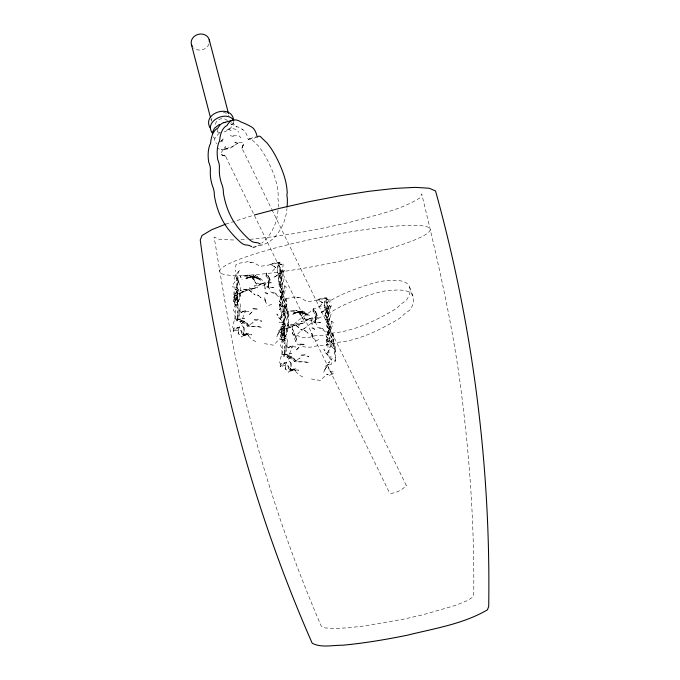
<?xml version="1.0" encoding="UTF-8"?>
<svg xmlns="http://www.w3.org/2000/svg" width="680" height="680" viewBox="0 0 680 680"><rect width="100%" height="100%" fill="white"/><g stroke="black" fill="none" stroke-linecap="round" stroke-linejoin="round"><path stroke-width="0.51" stroke-dasharray="3.4 2.55" d="M237.532 314.849L238.102 318.665L239.402 315.137L240.023 307.819L237.337 303.552L237.362 300.866L237.728 304.07L237.04 301.826L237.499 292.306L237.354 299.744L237.014 283.458L237.074 287.767L236.733 284.308M284.529 350.2L285.09 354.017L286.39 350.489L287.019 343.171L284.325 338.903L284.359 336.217L284.725 339.422L284.036 337.178L284.486 327.658L284.342 335.096L284.01 318.81L284.07 323.119L283.721 319.659M234.608 279.352L234.634 277.296L239.606 269.646L237.609 274.567L238.102 279.667L240.626 288.618L240.371 295.545L239.504 298.656L233.35 308.21L233.47 310.216L234.745 312.375L235.101 318.087L232.39 326.647L234.302 329.911L234.251 327.828L233.07 331.381L238.272 329.987L240.856 330.216L242.088 331.984L241.952 334.585L240.856 330.216M281.605 314.704L281.63 312.647L286.603 304.997L284.606 309.918L285.099 315.019L287.615 323.969L287.368 330.897L286.493 334.007L280.339 343.561L280.457 345.567L281.732 347.726L282.089 353.438L279.387 361.998L281.291 365.262L281.248 363.179L280.067 366.732L285.269 365.339L287.852 365.568L289.085 367.336L288.949 369.937L287.852 365.568M278.536 333.26L279.803 330.786L284.478 328.856L284.427 325.04L285.166 323.272L282.548 325.219L282.072 327.105L282.506 326.629L281.205 326.961L280.916 329.817L282.302 328.559L280.942 329.052L280.916 329.817L282.54 335.682L285.71 338.657L287.368 336.914L282.54 335.682M325.524 368.611L326.8 366.137L331.475 364.208L331.415 360.392L332.154 358.624L329.536 360.57L329.06 362.457L329.494 361.981L328.194 362.312L327.904 365.168L329.298 363.911L327.938 364.403L327.904 365.168L329.536 371.034L332.707 374.008L334.365 372.266L329.536 371.034M288.142 325.474L288.371 321.903L288.014 326.341L288.618 318.401L286.28 304.028L286.178 311.142C286 306.714 288.354 301.997 285.753 297.891M335.138 360.825L335.359 357.255L335.01 361.692L335.614 353.753L333.276 339.379L333.175 346.494C332.996 342.065 335.35 337.348 332.75 333.243M255.858 341.64L252.45 339.906L246.22 333.744L249.042 333.464L251.778 334.892L247.8 334.458L244.179 335.563L242.853 335.002L243.27 332.707L244.324 334.271L247.732 334.161L243.296 334.365L246.22 333.744L247.732 334.161L248.94 335.589L247.239 334.348L248.821 335.393L243.695 335.087L245.548 334.433L241.425 336.949L241.408 335.333L238.17 333.854L238.484 328.967L239.878 326.051L233.07 331.381L238.544 327.216M302.855 376.992L299.438 375.258L293.216 369.096L296.038 368.815L298.775 370.243L294.788 369.809L291.168 370.914L289.85 370.353L290.267 368.058L291.32 369.623L294.721 369.512L290.292 369.716L293.216 369.096L294.721 369.512L295.936 370.94L294.236 369.699L295.817 370.745L290.692 370.438L292.545 369.784L288.422 372.3L288.405 370.685L285.166 369.206L285.481 364.319L286.875 361.403L280.067 366.732L285.541 362.567M236.682 277.788L236.427 280.661L235.577 270.053M283.679 313.14L283.424 316.013L282.574 305.405M283.909 320.671L283.806 324.947L280.517 317.917L284.385 307.929L284.393 305.167L285.166 307.708L284.333 306.468L288.167 311.474L287.887 315.486L287.878 311.151L288.243 315.316L287.683 319.753L287.606 316.055L286.739 313.344L283.177 309.613L282.812 304.427L279.242 301.317L282.327 293.879L280.611 292.188L279.897 290.003L280.432 287.368L281.784 289.161L280.968 292.357L282.701 293.964L281.291 297.517L281.775 294.721L279.301 290.054L282.285 276.683L280.347 285.668L282.829 289.094L282.744 287.096L278.945 283.679L279.667 281.282L279.2 284.214L280.423 285.676L280.415 285.166L280.636 287.7L278.341 283.917C278.256 277.015 278.613 270.291 282.072 263.908M330.905 356.023L330.795 360.289L327.505 353.269L331.381 343.281L331.389 340.519L332.154 343.06L331.322 341.819L335.155 346.825L334.875 350.837L334.866 346.502L335.24 350.668L334.671 355.104L334.602 351.407L333.736 348.695L330.174 344.964L329.808 339.779L326.23 336.668L329.324 329.23L327.599 327.539L326.885 325.354L327.428 322.719L328.78 324.513L327.955 327.709L329.698 329.315L328.287 332.868L328.772 330.072L326.298 325.405L329.281 312.035L327.344 321.011L327.403 320.518L327.632 323.051L325.329 319.269C325.252 312.366 325.609 305.643 329.06 299.26M237.346 302.923L237.048 305.107L240.286 296.446L238.561 289.306L239.326 293.769L239.139 298.962L235 305.023M284.333 338.274L284.045 340.459L287.283 331.798L285.558 324.657L286.322 329.12L286.135 334.313L281.996 340.374M235.645 267.138L236.002 264.52L239.385 263.211L248.829 261.502L249.602 262.412L253.036 262.301L260.083 266.279L266.909 265.472L273.13 263.815L269.662 265.047C273.7 262.574 279.183 261.111 283.195 264.452L282.481 269.731L278.732 278.477L279.267 276.072L280.5 278.052L280.415 282.378L281.486 284.163L286.254 287.028L283.875 294.729L284.197 302.481L283.883 300.348L285.438 302.617L285.914 306.918L281.792 315.469L282.217 318.758L280.56 316.54M282.633 302.49L282.99 299.872L286.382 298.562L295.825 296.854L296.599 297.764L300.033 297.653L307.079 301.631L313.905 300.824L320.127 299.157L316.65 300.399C320.697 297.925 326.179 296.463 330.191 299.803L329.477 305.082L325.728 313.828L326.264 311.423L327.497 313.403L327.411 317.73L328.482 319.515L333.251 322.379L330.871 330.08L331.185 337.832L330.871 335.699L332.435 337.969L332.902 342.269L328.78 350.82L329.214 354.11L327.556 351.892M244.885 328.287L242.853 335.002L243.508 332.036L243.406 327.037L244.885 328.517L241.018 324.675M291.873 363.638L289.85 370.353L290.504 367.387L290.402 362.389L291.881 363.868L288.014 360.026M269.238 278.146L270.036 279.922L269.331 277.856L268.056 286.535L270.036 279.922L268.107 275.885L269.331 277.856L269.433 279.786L267.061 277.44L266.492 274.601L268.107 275.885L269.238 278.146L268.056 286.535L269.458 289.034L268.286 284.639L267.911 287.963L269.263 281.784M316.225 313.497L317.033 315.274L316.319 313.208L315.052 321.887L317.033 315.274L315.103 311.236L316.319 313.208L316.429 315.137L314.05 312.791L313.48 309.952L315.103 311.236L316.225 313.497L315.052 321.887L316.455 324.385L315.282 319.991L314.908 323.315L316.26 317.135M238.17 333.854L239.36 327.029M285.166 369.206L286.356 362.372M284.971 285.838L283.33 291.269L282.65 298.027L281.63 293.377L283.458 289.952M331.959 321.19L330.327 326.621L329.647 333.378L328.627 328.729L330.446 325.303M211.506 120.207L211.922 118.133M233.725 121.261C233.138 127.441 227.264 131.945 221.323 132.405M283.356 282.004L284.512 276.726M330.352 317.356L331.5 312.077M215.416 124.295C216.087 118.941 224.23 116.509 227.536 120.895M234.898 318.997L238.986 319.124L243.831 321.997L238.986 319.124L236.394 319.532L244.571 318.249L238.433 319.438L234.898 318.997C236.053 313.999 235.101 308.839 236.376 303.731L236.215 306.264L235.662 304.733L234.013 303.475C234.371 298.154 233.435 292.188 237.592 288.048L234.855 296.777L235.348 298.444L234.863 300.892L235.484 302.166L233.359 301.452L233.801 297.373L234.625 295.639L236.929 295.46L236.733 300.024L236.359 299.327L237.226 296.888L236.045 300.976L236.359 299.327L239.947 303.203L240.728 307.555L237.711 317.016L238.059 320.773L236.13 320.493M281.894 354.348L285.982 354.475L290.827 357.349L285.982 354.475L283.381 354.883L291.558 353.6L285.422 354.79L281.894 354.348C283.041 349.35 282.098 344.19 283.373 339.082L283.203 341.615L282.65 340.085L281.01 338.827C281.367 333.506 280.432 327.539 284.58 323.399L281.843 332.129L282.336 333.795L281.86 336.243L282.472 337.518L280.356 336.804L280.798 332.724L281.613 330.99L283.917 330.811L283.73 335.376L283.348 334.679L284.214 332.24L283.041 336.328L283.348 334.679L286.943 338.555L287.725 342.907L284.707 352.368L285.048 356.125L283.126 355.844M237.49 312.894L238.519 309.493L237.04 301.826L237.337 303.552M284.486 348.245L285.515 344.845L284.036 337.178L284.325 338.903M284.197 270.402L280.815 279.463L284.197 270.402L281.851 272.332L275.23 275.171M331.185 305.753L327.811 314.815L331.185 305.753L328.848 307.683L322.226 310.522M236.921 278.868L236.954 277.559L237.354 281.452L237.354 277.907M283.909 314.219L283.951 312.911L284.35 316.803L284.35 313.259M280.984 272.977L282.481 269.731M327.973 308.329L329.477 305.082M271.923 209.653L406.291 485.494C402.339 490.017 395.845 493.17 389.852 493.502L389.631 493.068M230.554 123.658A30.532 14.943 74.5 0 1 231.94 124.474A171.572 83.989 74.5 0 1 242.811 129.625A9.511 4.658 74.5 0 1 247.953 138.737L248.421 139.476A7.318 3.587 74.5 0 1 253.138 140.879L257.83 145.325A53.202 26.044 74.5 0 1 264.46 154.751A69.81 34.17 74.5 0 1 274.125 175.431A34.833 17.051 74.5 0 1 278.231 195.797A4.743 2.321 74.5 0 0 278.307 200.362A58.421 28.602 74.5 0 1 278.248 207.094M233.172 284.291L235.314 281.112M280.168 319.634L282.31 316.464M221.085 141.261L223.21 138.924L220.379 142.043M272.501 271.107L276.505 266.9M319.49 306.45L323.493 302.251M221.119 141.236L222.351 139.918L222.139 142.469M219.504 132.906L215.611 136.901L214.736 138.941L214.668 140.811L215.416 142.4L216.929 143.59M303.764 328.916L304.776 328.125A171.572 48.603 -20.7 0 1 316.905 319.277A9.511 2.694 -20.7 0 1 327.454 315.052L328.406 314.815L324.7 305.039A7.318 2.074 -20.7 0 1 329.366 301.197L336.2 297.373A53.202 15.07 -20.7 0 1 348.118 291.941A69.81 19.779 -20.7 0 1 370.49 283.976A34.833 9.868 -20.7 0 1 388.331 280.517A4.743 1.343 -20.7 0 0 391.671 280.432A58.421 16.549 -20.7 0 1 406.674 283.135L407.354 283.721A106.522 30.175 -20.7 0 1 407.218 298.911L406.24 300.399L403.333 302.473A29.486 8.355 -20.7 0 0 399.109 306.008A21.556 6.112 -20.7 0 1 392.717 310.718A109.88 31.127 -20.7 0 1 373.346 320.969L367.668 323.561A40.655 11.518 -20.7 0 1 341.216 331.84L338.555 332.308A11.815 3.349 -20.7 0 0 330.166 333.931A22.355 6.332 -20.7 0 1 317.551 335.673A8.899 2.525 -20.7 0 0 310.335 337.076A26.622 7.539 -20.7 0 1 298.205 335.673A31.645 8.968 -20.7 0 1 292.91 329.757A30.532 8.644 -20.7 0 1 301.138 318.486A171.572 48.603 -20.7 0 1 313.267 309.647A9.511 2.694 -20.7 0 1 323.816 305.413L324.7 305.039M316.183 319.812L316.905 319.277M280.942 329.052L278.927 330.497L276.769 337.084L279.803 330.786L280.832 330.293M327.938 364.403L325.924 365.849L323.756 372.436L326.8 366.137L327.82 365.644M279.25 275.51L282.642 273.343M326.238 310.862L329.63 308.695M235.05 295.97L242.887 292.017M282.047 331.322L289.875 327.369M271.702 304.257L266.093 306.714M318.699 339.609L313.089 342.065M225.692 224.153L254.532 214.948M282.208 340.025L285.71 338.657M329.205 375.377L332.707 374.008M252.441 247.189L255.144 246.857A106.522 52.148 74.5 0 0 259.25 244.817M253.3 247.486L264.172 244.35A106.522 52.148 74.5 0 0 283.067 224.213L283.798 222.479A58.421 28.602 74.5 0 0 286.969 208.59M249.5 138.694L256.522 136.748M248.243 139.757L257.261 137.249M236.631 327.845L238 327.573L237.244 327.615M283.628 363.197L284.997 362.925L284.24 362.967M249.994 239.36C284.469 236.071 318.572 229.636 352.249 221.646C375.232 215.084 399.636 210.605 420.163 197.761L421.694 193.876C438.048 261.545 453.917 329.511 462.128 398.777C470.271 463.641 474.377 529.048 473.748 594.431L472.625 597.287L466.378 601.027L455.447 605.404L422.739 614.831L403.206 619.242L364.327 625.974L347.633 627.844L334.339 628.507L325.346 627.938L321.283 626.161C290.81 555.637 266.288 482.579 247.375 408.127C232.543 351.875 223.797 294.329 214.115 237.074L219.657 239.496L235.917 240.065M251.659 262.131L249.602 262.412M298.656 297.483L296.599 297.764M240.941 239.819L246.976 239.513M220.507 132.532L214.31 131.376M264.426 343.629L273.649 345.21L279.242 339.082L281.24 339.277L279.421 338.615M311.414 378.981L320.637 380.562L326.238 374.433L328.236 374.629L326.417 373.966M235.433 287.343L232.45 286.773L235.986 289.935L235.705 288.881L234.039 291.661L233.886 294.678L235.365 295.945L233.971 299.157L235.119 304.827M282.429 322.694L279.446 322.125L282.982 325.286L282.693 324.232L281.036 327.012L280.882 330.029L282.361 331.296L280.968 334.509L282.106 340.178M261.681 244.834L262.327 244.978M223.397 112.157L225.556 112.888L228.744 115.71M230.962 124.117L231.94 124.474M231.642 122.655L235.603 125.231L236.487 127.169M242.156 129.319L242.811 129.625M236.359 142.596L234.727 142.196L243.312 142.902L243.703 143.701L241.655 148.911L243.703 143.701L241.986 148.18L241.749 147.713L271.694 209.168M218 148.325L219.351 149.132M233.614 136.493L230.46 135.694L239.071 135.847L241 137.862M231.2 130.764L229.236 129.617L226.261 129.582C230.001 128.529 234.753 127.797 237.83 130.721L238.578 132.311M213.18 136.909L214.838 138.448M288.142 313.293L287.147 311.457L289.119 315.12M241.153 277.942L240.159 276.106L242.131 279.769M406.07 485.052L406.291 485.494M224.884 148.571L225.344 146.566L220.49 153.765L220.889 154.572L226.312 156.34L220.889 154.572L225.53 156.162L225.292 155.686L389.852 493.502M217.685 131.504L217.132 129.226M328.406 314.815L328.346 314.67A7.318 2.074 -20.7 0 1 333.013 310.837L339.839 307.003A53.202 15.07 -20.7 0 1 351.755 301.572A69.81 19.779 -20.7 0 1 374.136 293.607A34.833 9.868 -20.7 0 1 391.969 290.156A4.743 1.343 -20.7 0 0 395.318 290.062A58.421 16.549 -20.7 0 1 410.312 292.765L410.992 293.352A106.522 30.175 -20.7 0 1 410.856 308.541L409.887 310.037L406.971 312.103A29.486 8.355 -20.7 0 0 402.747 315.648A21.556 6.112 -20.7 0 1 396.355 320.348A109.88 31.127 -20.7 0 1 376.992 330.599L371.305 333.192A40.655 11.518 -20.7 0 1 344.853 341.479L342.193 341.938A11.815 3.349 -20.7 0 0 333.812 343.561A22.355 6.332 -20.7 0 1 321.198 345.304A8.899 2.525 -20.7 0 0 313.973 346.707A26.622 7.539 -20.7 0 1 301.852 345.304A31.645 8.968 -20.7 0 1 296.548 339.388L292.91 329.757M409.555 287.07L413.202 296.701M292.536 329.12L296.174 338.759M292.315 332.664L296.191 342.899M210.91 119.187L211.446 121.235M284.274 328.338L284.368 329.953L284.206 327.139M237.277 292.986L237.379 294.601L237.218 291.788M326.638 300.161L326.68 305.685M279.65 264.809L279.692 270.334M209.032 43.894A9.223 7.956 -14.6 0 1 193.562 47.898M278.026 210.307A58.421 28.602 74.5 0 1 274.779 224.986L274.04 226.721A106.522 52.148 74.5 0 1 261.834 243.041M296.548 339.388A30.532 8.644 -20.7 0 1 304.776 328.125M280.271 302.464L280.236 304.87L279.403 303.178L282.251 305.43L279.471 309.85L280.806 307.199L280.661 308.159L279.25 306.561L279.539 301.385L282.217 293.794L282.974 295.911L280.271 302.464M327.267 337.815L327.233 340.221L326.4 338.529L329.248 340.782L326.468 345.202L327.802 342.55L327.658 343.51L326.247 341.912L326.536 336.736L329.205 329.146L329.962 331.262L327.267 337.815M281.163 297.1L281.078 300.373L283.084 303.603L281.962 301.368L282.353 304.827L284.631 308.337L284.045 306.408L285.056 302.107L282.778 298.784L283.781 296.038L282.378 293.582L281.724 288.133L282.625 281.231L280.865 291.082L281.936 295.469L281.163 297.1M328.151 332.452L328.066 335.725L330.08 338.954L328.95 336.719L329.35 340.178L331.619 343.689L331.032 341.751L332.044 337.458L329.766 334.135L330.769 331.389L329.375 328.933L328.721 323.484L329.622 316.582L327.862 326.434L328.933 330.82L328.151 332.452M280.908 308.558L280.993 311.916L280.483 310.335L280.908 308.558M327.904 343.91L327.99 347.267L327.471 345.686L327.904 343.91M238.034 312.018L237.949 317.857L236.886 321.266L242.174 321.801L241.162 320.85L242.981 322.881L249.144 325.389L253.113 322.6L247.239 326.137L245.497 322.618L241.561 319.608L240.507 322.422L243.601 316.038L245.421 310.445L241.324 312.63L237.074 307.139L238.034 312.018M285.03 347.37L284.937 353.209L283.883 356.618L289.17 357.153L288.159 356.201L289.977 358.232L296.14 360.74L300.109 357.952L294.236 361.488L292.485 357.969L288.558 354.96L287.495 357.774L290.589 351.39L292.417 345.797L288.311 347.981L284.061 342.49L285.03 347.37M277.754 266.101L277.236 272.714L278.264 265.387L277.754 266.101M324.743 301.452L324.232 308.065L325.261 300.738L324.743 301.452M266.279 272.995L266.016 276.173L267.061 277.44L266.279 272.995M313.267 308.346L313.012 311.525L314.05 312.791L313.267 308.346M280.228 269.815L279.582 274.916L278.375 278.4L278.604 280.857L280.202 282.489L280.228 269.815M327.225 305.167L326.578 310.267L325.363 313.752L325.601 316.208L327.19 317.841L327.225 305.167M238.238 281.554L236.436 288.039L238.094 282.54L237.992 278.707L238.238 281.554M285.234 316.905L283.433 323.391L285.082 317.892L284.988 314.058L285.234 316.905M326.663 316.633L326.188 319.566L329.825 324.445L329.74 322.447L325.933 319.03L326.663 316.633M283.203 290.929L282.243 294.805L283.203 290.929M330.2 326.281L329.23 330.157L330.2 326.281M237.252 293.853L234.787 302.982L237.252 293.853M284.24 329.205L281.784 338.334L284.24 329.205M237.354 290.81L233.801 297.373L237.099 291.014L236.3 289.484L237.354 290.81M284.342 326.162L280.798 332.724L284.096 326.366L283.297 324.836L284.342 326.162M252.101 311.822L248.633 315.375L252.748 311.176L252.101 311.822M299.098 347.174L295.622 350.727L299.744 346.528L299.098 347.174M238.042 142.936L230.809 147.9L223.916 149.37L232.934 146.379L238.042 142.936M243.151 322.346L241.306 323.74L244.46 322.167L243.151 322.346L245.029 321.002L246.151 321.691L248.684 325.677L252.628 326.545L257.38 326.553L261.987 327.76C257.516 324.76 252.067 327.649 247.239 326.137L249.144 325.389L245.497 322.618L243.151 322.346M290.148 357.697L288.303 359.091L291.457 357.519L290.148 357.697L292.026 356.346L293.148 357.043L295.681 361.029L299.616 361.896L304.368 361.904L308.983 363.111C304.512 360.111 299.064 363.001 294.236 361.488L296.14 360.74L292.485 357.969L290.148 357.697M282.175 272.552L273.232 277.695L282.175 272.552M329.171 307.904L320.221 313.047L329.171 307.904M262.08 283.348L258.706 285.26L254.142 285.991L256.972 286.331L261.477 284.053L266.075 283.228L262.08 283.348M309.077 318.699L305.702 320.611L301.129 321.343L303.969 321.683L308.474 319.404L313.063 318.58L309.077 318.699M248.506 289.332L243.517 291.924L240.584 290.309L248.506 289.332L255.068 294.899L248.013 289.416L243.465 289.161L246.415 290.284L249.416 289.731L252.263 290.054L250.35 288.906L248.013 289.416L248.506 289.332M295.502 324.683L290.513 327.275L287.58 325.661L295.502 324.683L302.056 330.25L295.001 324.768L290.462 324.513L293.403 325.635L296.403 325.082L299.26 325.405L297.347 324.258L295.001 324.768L295.502 324.683M248.769 277.389L244.638 279.378L253.793 275.859L256.929 276.87L260.78 280.908C257.125 276.123 250.546 275.918 245.344 277.984L253.436 276.649L256.13 277.329L249.62 276.904L253.793 275.859L248.769 277.389L255.213 276.267L248.769 277.389M295.757 312.74L291.626 314.729L300.789 311.21L303.926 312.222L307.768 316.26C304.122 311.474 297.543 311.27 292.332 313.335L300.433 312.001L303.127 312.681L296.616 312.256L300.789 311.21L295.757 312.74L302.209 311.618L295.757 312.74M245.803 290.87L240.533 293.318L237.49 293.505L245.803 290.87M292.8 326.221L287.521 328.67L284.478 328.856L292.8 326.221M243.984 310.955L240.465 312.57L243.202 311.38L245.625 312.001L248.565 311.627L243.984 310.955M290.981 346.307L287.462 347.913L290.19 346.732L292.621 347.352L295.562 346.978L290.981 346.307M265.6 282.175L260.075 284.639L257.227 283.033L261.477 284.053L260.075 284.639L263.534 285.218L272.323 282.192L268.379 282.616L265.6 282.175M312.596 317.526L307.062 319.991L304.224 318.385L308.474 319.404L307.062 319.991L310.53 320.569L319.32 317.543L315.367 317.968L312.596 317.526M277.431 262.811L274.72 263.882L279.752 262.633L277.431 262.811L282.752 265.396L277.431 262.811M324.428 298.154L321.716 299.234L326.74 297.984L324.428 298.154L329.749 300.747L324.428 298.154M255.025 287.997L251.302 289.043L249.203 287.938L252.535 288.83L251.302 289.043L257.958 287.257L255.025 287.997M302.022 323.349L298.299 324.394L296.2 323.289L299.531 324.181L298.299 324.394L304.954 322.609L302.022 323.349M253.436 276.649L250.112 277.21L256.343 277.534L257.966 278.435L253.436 276.649M300.433 312.001L297.1 312.562L303.339 312.885L304.954 313.786L300.433 312.001M246.364 275.238L242.428 275.833L248.498 276.692L251.489 276.403L254.736 278.876L251.625 276.131L249.212 275.162L246.364 275.238M293.361 310.59L289.416 311.185L295.494 312.043L298.477 311.754L301.725 314.228L298.613 311.482L296.2 310.514L293.361 310.59M227.783 148.827L221.365 149.489L227.783 148.827M257.813 319.422L252.951 319.719L261.919 321.215L257.813 319.422M304.81 354.773L299.94 355.07L308.907 356.567L304.81 354.773M273.632 287.359L266.781 286.977L273.632 287.359M320.62 322.711L313.777 322.328L320.62 322.711M249.875 275.153L249.212 275.162L252.263 276.471L254.558 280.534L251.625 276.131L252.263 276.471L249.875 275.153M296.871 310.505L296.2 310.514L299.26 311.822L301.546 315.885L298.613 311.482L299.26 311.822L296.871 310.505M256.139 308.805L251.685 308.695L258.247 309.417L256.139 308.805M303.127 344.156L298.681 344.046L305.235 344.769L303.127 344.156M256.343 277.534L253.138 277.075L259.029 279.089L256.343 277.534M303.339 312.885L300.135 312.426L306.025 314.44L303.339 312.885M275.749 293.275L270.317 291.695L276.998 295.231L278.307 296.633L275.749 293.275M322.745 328.627L317.313 327.046L323.995 330.582L325.295 331.984L322.745 328.627M244.179 335.563L243.236 335.257L242.939 334.084L244.179 335.563M291.168 370.914L290.232 370.608L289.935 369.435L291.168 370.914M267.844 293.964L265.14 292.935L264.528 291.329L267.844 293.964M314.84 329.315L312.137 328.287L311.517 326.68L314.84 329.315M281.46 306.374L279.897 305.651L279.675 303.365L280.05 305.371L281.46 306.374M328.457 341.725L326.885 341.003L326.672 338.716L327.046 340.723L328.457 341.725M257.354 276.599L255.111 275.561L262.76 280.568L257.354 276.599M304.351 311.95L302.107 310.913L309.757 315.92L304.351 311.95M274.771 266.832L271.796 265.166L275.817 267.529L274.771 266.832M321.759 302.183L318.793 300.517L322.804 302.88L321.759 302.183M259.012 296.012L257.423 294.916L261.094 297.857L259.012 296.012M306 331.364L304.411 330.267L308.082 333.208L306 331.364M327.921 355.173L325.907 353.26L323.833 349.282L327.921 355.173M280.925 319.821L278.919 317.909L276.837 313.93L280.925 319.821M313.752 338.776L312.502 337.407L311.772 333.14L312.502 337.407L311.805 334.849L313.752 338.776M266.755 303.425L265.506 302.056L264.784 297.789L265.506 302.056L264.809 299.498L266.755 303.425M303.543 319.422L299.447 313.523L303.543 319.422M256.547 284.07L252.458 278.171L256.547 284.07M327.973 332.86L326.859 331.271L328.814 334.416L327.973 332.86M280.976 297.508L279.863 295.919L281.817 299.064L280.976 297.508M332.784 335.733L332.019 334.126L333.523 337.671L332.784 335.733M285.796 300.381L285.022 298.775L286.526 302.32L285.796 300.381M311.95 322.218L311.466 319.727L312.128 324.428L311.95 322.218M264.953 286.866L264.469 284.376L265.14 289.076L264.953 286.866M256.25 274.593A107.372 13.643 -11.4 0 0 428.4 232.509A107.372 13.643 -11.4 0 0 290.207 244.179A107.372 13.643 -11.4 0 0 256.25 274.593"/><path stroke-width="1.02" d="M212.228 132.77L214.523 128.171L219.47 124.355M225.692 224.153L211.624 229.78L201.994 235.552L200.251 239.963C218.127 378.828 255.918 515.091 312.222 643.28C321.589 648.074 332.681 645.09 342.728 645.226C364.344 643.195 385.773 639.574 407.048 635.273C434.18 628.507 462.961 624.146 487.398 609.858L488.699 606.56C490.85 466.438 472.94 326.051 435.557 190.995L429.275 188.249L415.403 187.365L394.893 188.403L369.129 191.275L339.873 195.806L309.128 201.671L278.978 208.48L254.532 214.948M223.992 122.621L233.01 120.114M260.346 243.975L259.786 243.669A29.486 14.433 74.5 0 0 255.425 242.496A21.556 10.557 74.5 0 1 249.645 239.836A109.88 53.788 74.5 0 1 237.099 226.423L233.928 221.935A40.655 19.898 74.5 0 1 223.916 195.968L223.371 192.856A11.815 5.78 74.5 0 0 221.442 183.285A22.355 10.948 74.5 0 1 219.402 167.952A8.899 4.361 74.5 0 0 217.745 159.715A26.622 13.03 74.5 0 1 219.614 140.853A31.645 15.487 74.5 0 1 227.035 125.511A30.532 14.943 74.5 0 1 240.958 121.967A171.572 83.989 74.5 0 1 251.829 127.118A9.511 4.658 74.5 0 1 256.981 136.23L257.44 136.969A7.318 3.587 74.5 0 1 262.166 138.38L266.857 142.817A53.202 26.044 74.5 0 1 273.479 152.244A69.81 34.17 74.5 0 1 283.152 172.924A34.833 17.051 74.5 0 1 287.257 193.29A4.743 2.321 74.5 0 0 287.325 197.855A58.421 28.602 74.5 0 1 287.113 207.009M251.6 246.644L250.758 246.177A29.486 14.433 74.5 0 0 246.398 245.004A21.556 10.557 74.5 0 1 240.618 242.344A109.88 53.788 74.5 0 1 228.072 228.93L224.91 224.442A40.655 19.898 74.5 0 1 214.888 198.475L214.344 195.364A11.815 5.78 74.5 0 0 212.415 185.793A22.355 10.948 74.5 0 1 210.383 170.459A8.899 4.361 74.5 0 0 208.718 162.222A26.622 13.03 74.5 0 1 210.596 143.352A31.645 15.487 74.5 0 1 218.017 128.019A30.532 14.943 74.5 0 1 225.225 122.417M233.767 120.283C226.194 109.675 203.303 121.745 212.525 133.195M209.95 127.653C201.875 112.625 231.94 103.479 233.639 120.343M209.236 39.737L228.488 113.509M191.369 44.353L210.375 117.138M192.194 46.265A9.223 7.956 -14.6 0 1 198.314 34.331A9.223 7.956 -14.6 0 1 209.44 41.811"/></g></svg>
